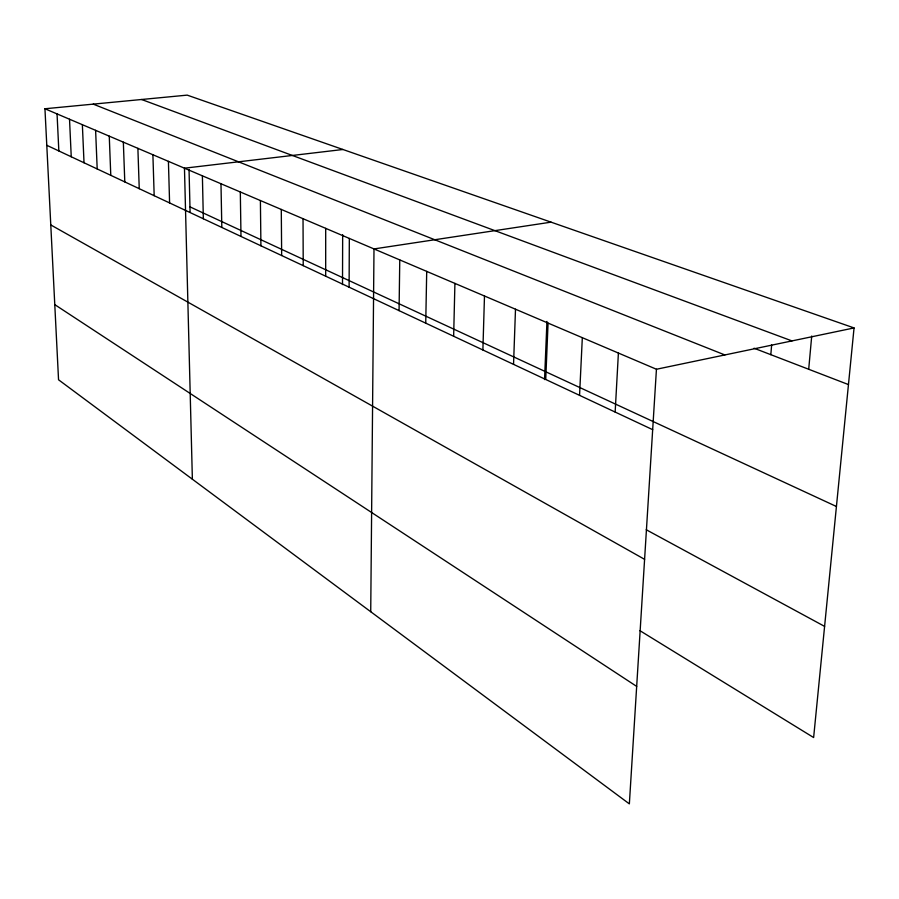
<?xml version="1.0" encoding="UTF-8"?>
<svg xmlns="http://www.w3.org/2000/svg" width="899" height="899" viewBox="0 0 899 899"><rect width="100%" height="100%" fill="white"/><g stroke="black" fill="none" stroke-linecap="round" stroke-linejoin="round"><path stroke-width="1.35" d="M325.685 276.195L325.696 228.357M342.508 284.59L342.665 234.706M349.104 287.186L349.329 238.426M370.725 611.713L373.995 248.933L551.065 222.154M399.066 310.627L399.763 259.912M425.733 323.146L426.71 271.386M453.647 336.248L454.916 283.41M482.887 349.969L484.482 295.996M513.543 364.353L515.498 309.211M544.547 379.569L546.952 321.437M545.727 379.468L548.064 323.089M579.552 395.346L582.327 337.687M615.152 412.057L618.4 353.049M44.95 108.757L656.439 369.253L629.356 803.875L58.547 379.783L44.95 108.757L187.206 95.125L854.05 327.933L813.629 737.54L639.931 630.671M770.825 354.678L771.645 344.946M808.695 369.264L811.718 336.024M656.439 369.253L854.05 327.933M342.946 149.492L184.464 168.192L192.375 479.212M141.593 99.497L791.974 340.912M754.07 348.228L848.465 384.581M93.238 104.127L724.864 354.948M189.959 206.849L836.43 506.497M46.782 145.29L652.674 429.666M646.212 529.736L824.597 626.378M50.782 224.93L644.594 559.335M54.772 304.626L636.683 686.409M57.053 113.915L58.84 150.942M69.526 119.23L71.246 156.774M82.36 124.691L84.023 162.775M95.609 130.333L97.193 168.956M109.262 136.154L110.779 175.327M123.343 142.154L124.792 181.901M137.884 148.346L139.244 188.689M152.897 154.74L154.178 195.69M168.416 161.359L169.596 202.927M189.037 169.45L190.094 212.288M202.387 175.822L203.343 218.772M220.985 183.744L221.817 227.436M240.314 191.981L240.988 236.437M260.395 200.533L260.924 245.798M281.286 209.433L281.657 255.53M303.03 218.704L303.221 265.643"/></g></svg>
